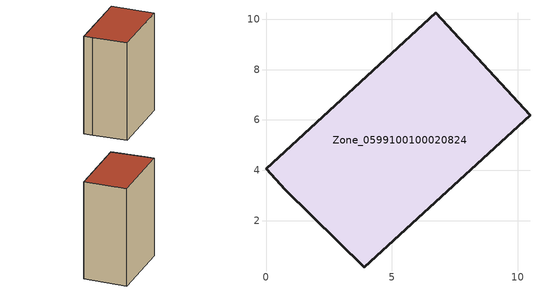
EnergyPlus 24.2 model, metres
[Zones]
Zone_0599100100020824
 floor ground (C_G): 10.48,6.19 3.89,0.15 0.77,3.22 0,4.07 6.75,10.26 z3.34
 wall outside (C_F): 10.48,6.19 6.75,10.26 0,4.07 0.77,3.22 3.89,0.15 10.48,6.19 z3.34:16.31
 roof outside (C_R): 3.89,0.15 10.48,6.19 6.75,10.26 0,4.07 0.77,3.22 z16.31
[BUILDING]
Pand.0599100100020824: North Axis=0; Terrain=City; Loads Convergence Tolerance Value=0.04; Temperature Convergence Tolerance Value=0.4; Solar Distribution=FullExterior; Maximum Number of Warmup Days=25; Minimum Number of Warmup Days=1
[Site:Location]
Rotterdam.The.Hague.AP_ZH_NLD Design_Conditions: Latitude=51.96; Longitude=4.45; Time Zone=1; Elevation=-4.5
[SITE:GROUNDTEMPERATURE:BUILDINGSURFACE]
18, 18, 18, 18, 18, 18, 18, 18, 18, 18, 18, 18
[MATERIAL] Thermal Absorptance=0.9; Solar Absorptance=0.7; Visible Absorptance=0.7
Name | Roughness | Thickness | Conductivity | Density | Specific Heat
G.TI.2015-2018 | MediumSmooth | 0.15 | 0.0428571 | 540 | 1210
F.TI.2015-2018 | Rough | 0.3 | 0.0666667 | 1920 | 840
R.TI.2015-2018 | MediumRough | 0.2 | 0.0333333 | 1500 | 1000
[CONSTRUCTION]
C_G: G.TI.2015-2018
C_F: F.TI.2015-2018
C_R: R.TI.2015-2018
[ZONE]
Zone_0599100100020824: Type=1; Multiplier=1; Ceiling Height=Autocalculate; Volume=Autocalculate; Floor Area=autocalculate; Part of Total Floor Area=Yes
[ZONEINFILTRATION:DESIGNFLOWRATE]
Infil_Zone_0599100100020824: Zone or ZoneList or Space or SpaceList=Zone_0599100100020824; Schedule=AlwaysOn; Design Flow Rate Calculation Method=Flow/Area; Flow Rate per Floor Area=0.0015; Constant Term Coefficient=1; Temperature Term Coefficient=0; Velocity Term Coefficient=0; Velocity Squared Term Coefficient=0
[HVACTEMPLATE:ZONE:IDEALLOADSAIRSYSTEM]
Zone_0599100100020824: Maximum Heating Supply Air Temperature=50; Minimum Cooling Supply Air Temperature=13; Maximum Heating Supply Air Humidity Ratio=0.0156; Minimum Cooling Supply Air Humidity Ratio=0.0077; Heating Limit=NoLimit; Cooling Limit=NoLimit; Dehumidification Control Type=ConstantSensibleHeatRatio; Cooling Sensible Heat Ratio=0.7; Dehumidification Setpoint=60; Humidification Control Type=None; Humidification Setpoint=30; Outdoor Air Method=None; Outdoor Air Flow Rate per Person=0.00944; Outdoor Air Flow Rate per Zone Floor Area=0; Outdoor Air Flow Rate per Zone=0; Demand Controlled Ventilation Type=None; Outdoor Air Economizer Type=NoEconomizer; Heat Recovery Type=None; Sensible Heat Recovery Effectiveness=0.7; Latent Heat Recovery Effectiveness=0.65
[ZONECONTROL:THERMOSTAT]
ThermostatControl_Zone_0599100100020824: Zone or ZoneList=Zone_0599100100020824; Control Type Schedule=DualSetpointControlType; Control 1=Thermostat_Zone_0599100100020824; Temperature Difference Between Cutout And Setpoint=0
[THERMOSTATSETPOINT:DUALSETPOINT]
Thermostat_Zone_0599100100020824: Heating Setpoint Temperature Schedule=HeatingSetpoint_Zone_0599100100020824; Cooling Setpoint Temperature Schedule=CoolingSetpoint_Zone_0599100100020824
[SCHEDULE:COMPACT]
HeatingSetpoint_Zone_0599100100020824: Through: 12/31, For: AllDays, Until: 24:00, 21
CoolingSetpoint_Zone_0599100100020824: Through: 12/31, For: AllDays, Until: 24:00, 24
DualSetpointControlType: Through: 12/31, For: AllDays, Until: 24:00, 4
AlwaysOn: Through: 12/31, For: AllDays, Until: 24:00, 1
